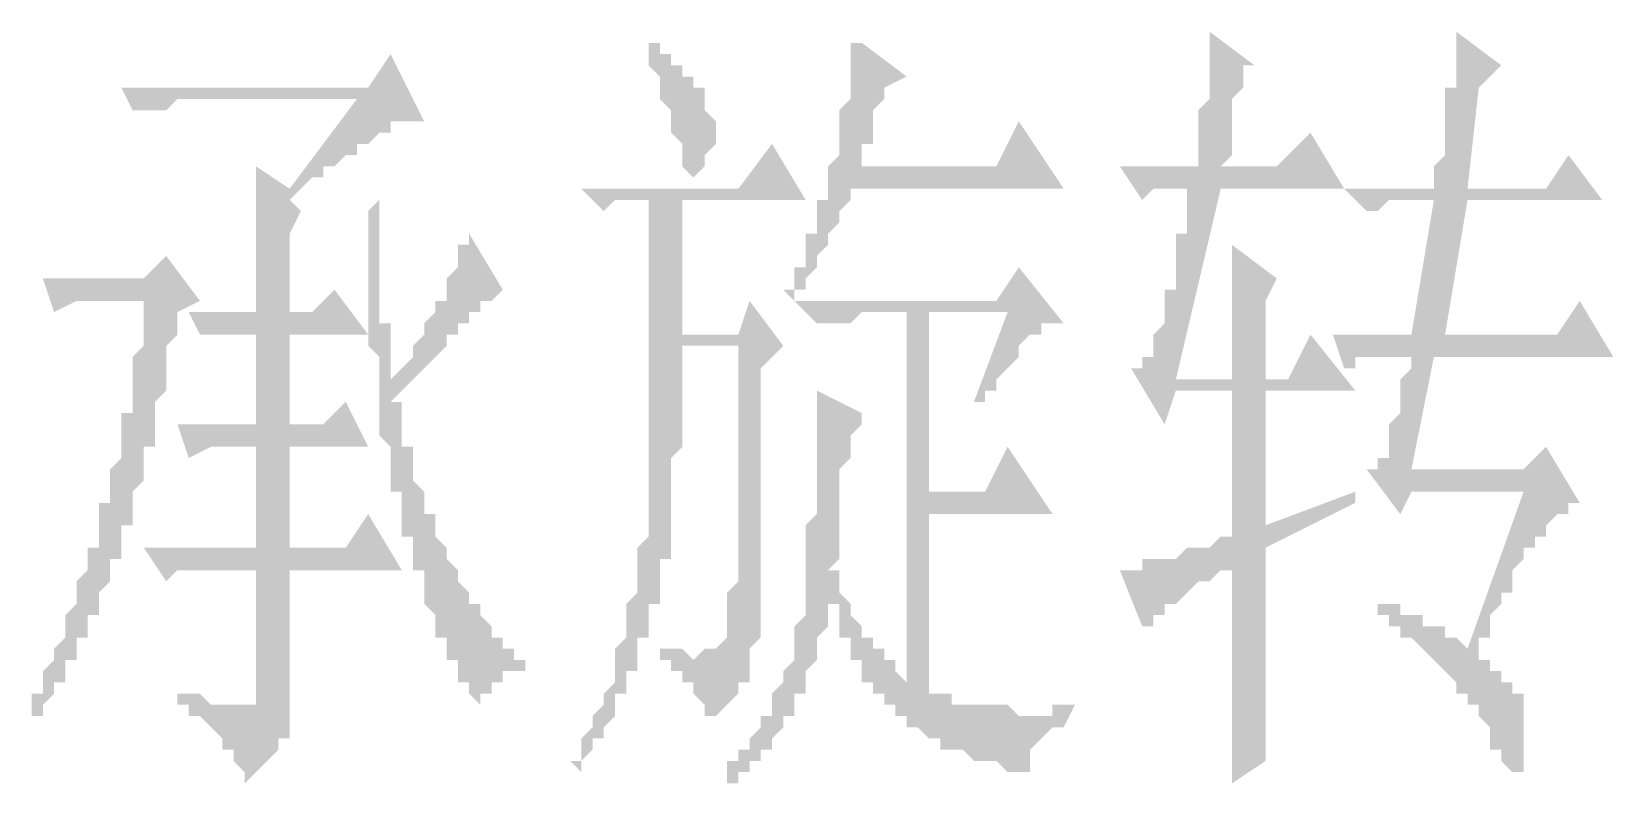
# Model space of a CAD drawing. Header units: millimetres. Extents: x 0 to 275, y 0 to 194.
# Drawn here: x 215.26 to 224.22, y 88.75 to 93.01 of the extents above; entities that cross this region are included whole.
import ezdxf

# ---------------------------------------------------------------- set-up
doc = ezdxf.new("R2010")
doc.units = ezdxf.units.MM

msp = doc.modelspace()

# ---------------------------------------------------------------- hatches: boundary and pattern name
h = msp.add_hatch(color=0)
h.paths.add_polyline_path([(219.964, 92.942833), (219.9005, 92.942833), (219.9005, 92.879333), (219.9005, 92.815833), (219.9005, 92.752333), (219.9005, 92.688833), (219.9005, 92.625333), (219.837, 92.561833), (219.837, 92.498333), (219.837, 92.434833), (219.837, 92.371333), (219.837, 92.307833), (219.7735, 92.244333), (219.7735, 92.180833), (219.7735, 92.117333), (219.7735, 92.053833), (219.71, 92.053833), (219.71, 91.990333), (219.71, 91.926833), (219.71, 91.863333), (219.6465, 91.863333), (219.6465, 91.799833), (219.6465, 91.736333), (219.6465, 91.672833), (219.583, 91.672833), (219.583, 91.609333), (219.583, 91.545833), (219.5195, 91.545833), (219.583, 91.482333), (219.583, 91.545833), (219.6465, 91.545833), (219.6465, 91.609333), (219.71, 91.672833), (219.71, 91.736333), (219.7735, 91.799833), (219.7735, 91.863333), (219.837, 91.926833), (219.837, 91.990333), (219.9005, 92.053833), (219.9005, 92.117333), (221.107, 92.117333), (220.853, 92.498333), (220.726, 92.244333), (219.964, 92.244333), (219.964, 92.307833), (219.964, 92.371333), (220.0275, 92.371333), (220.0275, 92.434833), (220.0275, 92.498333), (220.0275, 92.561833), (220.091, 92.625333), (220.091, 92.688833), (220.218, 92.752333)])
h.paths.add_polyline_path([(220.599, 90.910833), (220.6625, 90.910833), (220.6625, 90.974333), (220.726, 90.974333), (220.726, 91.037833), (220.7895, 91.101333), (220.853, 91.164833), (220.853, 91.228333), (220.9165, 91.291833), (220.98, 91.291833), (220.98, 91.355333), (221.0435, 91.355333), (221.107, 91.355333), (220.853, 91.672833), (220.726, 91.482333), (219.583, 91.482333), (219.71, 91.355333), (219.7735, 91.355333), (219.837, 91.355333), (219.9005, 91.355333), (219.964, 91.418833), (220.218, 91.418833), (220.218, 89.323333), (220.1545, 89.386833), (220.1545, 89.450333), (220.091, 89.450333), (220.091, 89.513833), (220.0275, 89.513833), (220.0275, 89.577333), (219.964, 89.577333), (219.964, 89.640833), (219.9005, 89.704333), (219.9005, 89.767833), (219.837, 89.831333), (219.837, 89.894833), (219.837, 89.958333), (219.7735, 89.958333), (219.837, 90.021833), (219.837, 90.085333), (219.837, 90.148833), (219.837, 90.212333), (219.837, 90.275833), (219.837, 90.339333), (219.837, 90.402833), (219.837, 90.466333), (219.837, 90.529833), (219.9005, 90.593333), (219.9005, 90.656833), (219.9005, 90.720333), (219.964, 90.783833), (219.964, 90.847333), (219.71, 90.974333), (219.71, 90.910833), (219.71, 90.847333), (219.71, 90.783833), (219.71, 90.720333), (219.71, 90.656833), (219.71, 90.593333), (219.71, 90.529833), (219.71, 90.466333), (219.71, 90.402833), (219.71, 90.339333), (219.71, 90.275833), (219.6465, 90.212333), (219.6465, 90.148833), (219.6465, 90.085333), (219.6465, 90.021833), (219.6465, 89.958333), (219.6465, 89.894833), (219.6465, 89.831333), (219.6465, 89.767833), (219.6465, 89.704333), (219.583, 89.640833), (219.583, 89.577333), (219.583, 89.513833), (219.583, 89.450333), (219.5195, 89.386833), (219.5195, 89.323333), (219.456, 89.259833), (219.456, 89.196333), (219.456, 89.132833), (219.3925, 89.132833), (219.3925, 89.069333), (219.329, 89.005833), (219.329, 88.942333), (219.2655, 88.942333), (219.2655, 88.878833), (219.202, 88.878833), (219.202, 88.815333), (219.202, 88.751833), (219.2655, 88.751833), (219.2655, 88.815333), (219.329, 88.815333), (219.329, 88.878833), (219.3925, 88.878833), (219.3925, 88.942333), (219.456, 88.942333), (219.456, 89.005833), (219.5195, 89.069333), (219.5195, 89.132833), (219.583, 89.132833), (219.583, 89.196333), (219.583, 89.259833), (219.6465, 89.259833), (219.6465, 89.323333), (219.6465, 89.386833), (219.71, 89.450333), (219.71, 89.513833), (219.71, 89.577333), (219.7735, 89.640833), (219.7735, 89.704333), (219.7735, 89.767833), (219.7735, 89.831333), (219.7735, 89.767833), (219.837, 89.767833), (219.837, 89.704333), (219.837, 89.640833), (219.837, 89.577333), (219.9005, 89.577333), (219.9005, 89.513833), (219.9005, 89.450333), (219.964, 89.450333), (219.964, 89.386833), (219.964, 89.323333), (220.0275, 89.323333), (220.0275, 89.259833), (220.091, 89.259833), (220.091, 89.196333), (220.1545, 89.196333), (220.1545, 89.132833), (220.218, 89.132833), (220.218, 89.069333), (220.2815, 89.069333), (220.345, 89.005833), (220.4085, 89.005833), (220.4085, 88.942333), (220.472, 88.942333), (220.5355, 88.942333), (220.599, 88.878833), (220.6625, 88.878833), (220.726, 88.878833), (220.7895, 88.815333), (220.853, 88.815333), (220.9165, 88.815333), (220.9165, 88.878833), (220.9165, 88.942333), (220.98, 89.005833), (221.0435, 89.069333), (221.107, 89.069333), (221.1705, 89.196333), (221.107, 89.196333), (221.0435, 89.196333), (221.0435, 89.132833), (220.98, 89.132833), (220.9165, 89.132833), (220.853, 89.132833), (220.7895, 89.196333), (220.726, 89.196333), (220.6625, 89.196333), (220.599, 89.196333), (220.5355, 89.196333), (220.472, 89.196333), (220.472, 89.259833), (220.4085, 89.259833), (220.345, 89.259833), (220.345, 90.275833), (221.0435, 90.275833), (220.7895, 90.656833), (220.6625, 90.402833), (220.345, 90.402833), (220.345, 91.418833), (220.7895, 91.418833)])
h.paths.add_polyline_path([(218.948, 92.053833), (219.6465, 92.053833), (219.456, 92.371333), (219.2655, 92.117333), (218.3765, 92.117333), (218.5035, 91.990333), (218.567, 92.053833), (218.7575, 92.053833), (218.7575, 90.910833), (218.7575, 90.847333), (218.7575, 90.783833), (218.7575, 90.720333), (218.7575, 90.656833), (218.7575, 90.593333), (218.7575, 90.529833), (218.7575, 90.466333), (218.7575, 90.402833), (218.7575, 90.339333), (218.7575, 90.275833), (218.7575, 90.212333), (218.7575, 90.148833), (218.694, 90.085333), (218.694, 90.021833), (218.694, 89.958333), (218.694, 89.894833), (218.694, 89.831333), (218.6305, 89.767833), (218.6305, 89.704333), (218.6305, 89.640833), (218.6305, 89.577333), (218.567, 89.513833), (218.567, 89.450333), (218.567, 89.386833), (218.567, 89.323333), (218.5035, 89.259833), (218.5035, 89.196333), (218.44, 89.132833), (218.44, 89.069333), (218.3765, 89.005833), (218.3765, 88.942333), (218.3765, 88.878833), (218.313, 88.878833), (218.3765, 88.815333), (218.3765, 88.878833), (218.44, 88.942333), (218.44, 89.005833), (218.5035, 89.005833), (218.5035, 89.069333), (218.567, 89.132833), (218.567, 89.196333), (218.567, 89.259833), (218.6305, 89.259833), (218.6305, 89.323333), (218.6305, 89.386833), (218.694, 89.386833), (218.694, 89.450333), (218.694, 89.513833), (218.694, 89.577333), (218.7575, 89.577333), (218.7575, 89.640833), (218.7575, 89.704333), (218.7575, 89.767833), (218.821, 89.767833), (218.821, 89.831333), (218.821, 89.894833), (218.821, 89.958333), (218.821, 90.021833), (218.8845, 90.021833), (218.8845, 90.085333), (218.8845, 90.148833), (218.8845, 90.212333), (218.8845, 90.275833), (218.8845, 90.339333), (218.8845, 90.402833), (218.8845, 90.466333), (218.8845, 90.529833), (218.8845, 90.593333), (218.948, 90.656833), (218.948, 90.720333), (218.948, 90.783833), (218.948, 90.847333), (218.948, 90.910833), (218.948, 90.974333), (218.948, 91.037833), (218.948, 91.101333), (218.948, 91.164833), (218.948, 91.228333), (219.2655, 91.228333), (219.2655, 91.164833), (219.2655, 91.101333), (219.2655, 91.037833), (219.2655, 90.974333), (219.2655, 90.910833), (219.2655, 90.847333), (219.2655, 90.783833), (219.2655, 90.720333), (219.2655, 90.656833), (219.2655, 90.593333), (219.2655, 90.529833), (219.2655, 90.466333), (219.2655, 90.402833), (219.2655, 90.339333), (219.2655, 90.275833), (219.2655, 90.212333), (219.2655, 90.148833), (219.2655, 90.085333), (219.2655, 90.021833), (219.2655, 89.958333), (219.2655, 89.894833), (219.202, 89.831333), (219.202, 89.767833), (219.202, 89.704333), (219.202, 89.640833), (219.202, 89.577333), (219.1385, 89.513833), (219.075, 89.513833), (219.0115, 89.450333), (218.948, 89.513833), (218.8845, 89.513833), (218.821, 89.513833), (218.821, 89.450333), (218.8845, 89.450333), (218.8845, 89.386833), (218.948, 89.386833), (218.948, 89.323333), (219.0115, 89.323333), (219.0115, 89.259833), (219.075, 89.196333), (219.075, 89.132833), (219.1385, 89.132833), (219.202, 89.196333), (219.2655, 89.259833), (219.2655, 89.323333), (219.329, 89.323333), (219.329, 89.386833), (219.329, 89.450333), (219.329, 89.513833), (219.3925, 89.577333), (219.3925, 89.640833), (219.3925, 89.704333), (219.3925, 89.767833), (219.3925, 89.831333), (219.3925, 89.894833), (219.3925, 89.958333), (219.3925, 90.021833), (219.3925, 90.085333), (219.3925, 90.148833), (219.3925, 90.212333), (219.3925, 90.275833), (219.3925, 90.339333), (219.3925, 90.402833), (219.3925, 90.466333), (219.3925, 90.529833), (219.3925, 90.593333), (219.3925, 90.656833), (219.3925, 90.720333), (219.3925, 90.783833), (219.3925, 90.847333), (219.3925, 90.910833), (219.3925, 90.974333), (219.3925, 91.037833), (219.3925, 91.101333), (219.5195, 91.228333), (219.329, 91.482333), (219.2655, 91.291833), (218.948, 91.291833)])
h.paths.add_polyline_path([(218.7575, 92.942833), (218.7575, 92.879333), (218.7575, 92.815833), (218.821, 92.752333), (218.821, 92.688833), (218.821, 92.625333), (218.8845, 92.561833), (218.8845, 92.498333), (218.8845, 92.434833), (218.948, 92.371333), (218.948, 92.307833), (218.948, 92.244333), (219.0115, 92.180833), (219.075, 92.244333), (219.075, 92.307833), (219.1385, 92.371333), (219.1385, 92.434833), (219.1385, 92.498333), (219.075, 92.561833), (219.075, 92.625333), (219.075, 92.688833), (219.0115, 92.688833), (219.0115, 92.752333), (218.948, 92.752333), (218.948, 92.815833), (218.8845, 92.815833), (218.8845, 92.879333), (218.821, 92.879333), (218.821, 92.942833)])
h = msp.add_hatch(color=0)
h.paths.add_polyline_path([(222.0595, 88.751833), (222.25, 88.878833), (222.25, 88.942333), (222.25, 89.005833), (222.25, 89.069333), (222.25, 89.132833), (222.25, 89.196333), (222.25, 89.259833), (222.25, 89.323333), (222.25, 89.386833), (222.25, 89.450333), (222.25, 89.513833), (222.25, 89.577333), (222.25, 89.640833), (222.25, 89.704333), (222.25, 89.767833), (222.25, 89.831333), (222.25, 89.894833), (222.25, 89.958333), (222.25, 90.021833), (222.25, 90.085333), (222.758, 90.339333), (222.758, 90.402833), (222.25, 90.212333), (222.25, 90.974333), (222.758, 90.974333), (222.504, 91.291833), (222.377, 91.037833), (222.25, 91.037833), (222.25, 91.482333), (222.3135, 91.609333), (222.0595, 91.799833), (222.0595, 91.736333), (222.0595, 91.672833), (222.0595, 91.609333), (222.0595, 91.545833), (222.0595, 91.482333), (222.0595, 91.418833), (222.0595, 91.355333), (222.0595, 91.291833), (222.0595, 91.228333), (222.0595, 91.164833), (222.0595, 91.101333), (222.0595, 91.037833), (221.742, 91.037833), (221.996, 92.117333), (222.6945, 92.117333), (222.504, 92.434833), (222.3135, 92.244333), (221.996, 92.244333), (222.0595, 92.307833), (222.0595, 92.371333), (222.0595, 92.434833), (222.0595, 92.498333), (222.0595, 92.561833), (222.0595, 92.625333), (222.123, 92.688833), (222.123, 92.752333), (222.123, 92.815833), (222.1865, 92.815833), (221.9325, 93.006333), (221.9325, 92.942833), (221.9325, 92.879333), (221.9325, 92.815833), (221.9325, 92.752333), (221.9325, 92.688833), (221.9325, 92.625333), (221.869, 92.561833), (221.869, 92.498333), (221.869, 92.434833), (221.869, 92.371333), (221.869, 92.307833), (221.869, 92.244333), (221.4245, 92.244333), (221.5515, 92.053833), (221.615, 92.117333), (221.6785, 92.117333), (221.742, 92.117333), (221.8055, 92.117333), (221.8055, 92.053833), (221.8055, 91.990333), (221.8055, 91.926833), (221.8055, 91.863333), (221.742, 91.863333), (221.742, 91.799833), (221.742, 91.736333), (221.742, 91.672833), (221.742, 91.609333), (221.742, 91.545833), (221.6785, 91.545833), (221.6785, 91.482333), (221.6785, 91.418833), (221.6785, 91.355333), (221.615, 91.291833), (221.615, 91.228333), (221.615, 91.164833), (221.5515, 91.164833), (221.5515, 91.101333), (221.488, 91.101333), (221.6785, 90.783833), (221.742, 90.974333), (222.0595, 90.974333), (222.0595, 90.148833), (221.996, 90.148833), (221.9325, 90.085333), (221.869, 90.085333), (221.8055, 90.085333), (221.742, 90.021833), (221.6785, 90.021833), (221.615, 90.021833), (221.5515, 90.021833), (221.5515, 89.958333), (221.488, 89.958333), (221.4245, 89.958333), (221.5515, 89.640833), (221.615, 89.640833), (221.615, 89.704333), (221.6785, 89.704333), (221.6785, 89.767833), (221.742, 89.767833), (221.8055, 89.831333), (221.869, 89.894833), (221.9325, 89.894833), (221.996, 89.958333), (222.0595, 89.958333), (222.0595, 89.894833), (222.0595, 89.831333), (222.0595, 89.767833), (222.0595, 89.704333), (222.0595, 89.640833), (222.0595, 89.577333), (222.0595, 89.513833), (222.0595, 89.450333), (222.0595, 89.386833), (222.0595, 89.323333), (222.0595, 89.259833), (222.0595, 89.196333), (222.0595, 89.132833), (222.0595, 89.069333), (222.0595, 89.005833), (222.0595, 88.942333), (222.0595, 88.878833), (222.0595, 88.815333)])
h.paths.add_polyline_path([(223.5835, 92.815833), (223.3295, 93.006333), (223.3295, 92.942833), (223.3295, 92.879333), (223.3295, 92.815833), (223.3295, 92.752333), (223.3295, 92.688833), (223.266, 92.688833), (223.266, 92.625333), (223.266, 92.561833), (223.266, 92.498333), (223.266, 92.434833), (223.266, 92.371333), (223.266, 92.307833), (223.2025, 92.244333), (223.2025, 92.180833), (223.2025, 92.117333), (222.6945, 92.117333), (222.8215, 91.990333), (222.885, 91.990333), (222.9485, 92.053833), (223.012, 92.053833), (223.0755, 92.053833), (223.2025, 92.053833), (223.0755, 91.291833), (222.631, 91.291833), (222.6945, 91.101333), (222.758, 91.101333), (222.758, 91.164833), (222.8215, 91.164833), (222.885, 91.164833), (222.9485, 91.164833), (223.0755, 91.164833), (223.0755, 91.101333), (223.012, 91.037833), (223.012, 90.974333), (223.012, 90.910833), (223.012, 90.847333), (222.9485, 90.783833), (222.9485, 90.720333), (222.9485, 90.656833), (222.9485, 90.593333), (222.885, 90.593333), (222.885, 90.529833), (222.8215, 90.529833), (223.012, 90.275833), (223.0755, 90.402833), (223.7105, 90.402833), (223.393, 89.513833), (223.3295, 89.577333), (223.266, 89.577333), (223.266, 89.640833), (223.2025, 89.640833), (223.139, 89.640833), (223.139, 89.704333), (223.0755, 89.704333), (223.012, 89.704333), (223.012, 89.767833), (222.9485, 89.767833), (222.885, 89.767833), (222.885, 89.831333), (222.885, 89.704333), (222.9485, 89.704333), (222.9485, 89.640833), (223.012, 89.640833), (223.012, 89.577333), (223.0755, 89.577333), (223.139, 89.513833), (223.2025, 89.450333), (223.266, 89.386833), (223.3295, 89.323333), (223.3295, 89.259833), (223.393, 89.259833), (223.393, 89.196333), (223.4565, 89.196333), (223.4565, 89.132833), (223.52, 89.069333), (223.52, 89.005833), (223.52, 88.942333), (223.5835, 88.942333), (223.5835, 88.878833), (223.647, 88.815333), (223.7105, 88.815333), (223.7105, 88.878833), (223.7105, 88.942333), (223.7105, 89.005833), (223.7105, 89.069333), (223.7105, 89.132833), (223.7105, 89.196333), (223.7105, 89.259833), (223.647, 89.259833), (223.647, 89.323333), (223.5835, 89.323333), (223.5835, 89.386833), (223.52, 89.386833), (223.52, 89.450333), (223.4565, 89.450333), (223.4565, 89.513833), (223.4565, 89.577333), (223.52, 89.577333), (223.52, 89.640833), (223.52, 89.704333), (223.5835, 89.767833), (223.5835, 89.831333), (223.647, 89.831333), (223.647, 89.894833), (223.647, 89.958333), (223.7105, 90.021833), (223.7105, 90.085333), (223.774, 90.085333), (223.774, 90.148833), (223.8375, 90.148833), (223.8375, 90.212333), (223.901, 90.275833), (223.9645, 90.275833), (223.9645, 90.339333), (224.028, 90.339333), (223.8375, 90.656833), (223.7105, 90.529833), (223.0755, 90.529833), (223.2025, 91.164833), (224.2185, 91.164833), (224.028, 91.482333), (223.901, 91.291833), (223.266, 91.291833), (223.393, 92.053833), (224.155, 92.053833), (223.9645, 92.307833), (223.8375, 92.117333), (223.393, 92.117333), (223.4565, 92.688833)])
h = msp.add_hatch(color=0)
h.paths.add_polyline_path([(216.0905, 91.418833), (216.2175, 91.482333), (216.027, 91.736333), (215.9, 91.609333), (215.3285, 91.609333), (215.392, 91.418833), (215.519, 91.482333), (215.9, 91.482333), (215.9, 91.418833), (215.9, 91.355333), (215.9, 91.291833), (215.9, 91.228333), (215.8365, 91.164833), (215.8365, 91.101333), (215.8365, 91.037833), (215.8365, 90.974333), (215.8365, 90.910833), (215.8365, 90.847333), (215.773, 90.847333), (215.773, 90.783833), (215.773, 90.720333), (215.773, 90.656833), (215.773, 90.593333), (215.7095, 90.529833), (215.7095, 90.466333), (215.7095, 90.402833), (215.7095, 90.339333), (215.646, 90.339333), (215.646, 90.275833), (215.646, 90.212333), (215.646, 90.148833), (215.646, 90.085333), (215.5825, 90.085333), (215.5825, 90.021833), (215.5825, 89.958333), (215.519, 89.894833), (215.519, 89.831333), (215.519, 89.767833), (215.4555, 89.704333), (215.4555, 89.640833), (215.4555, 89.577333), (215.392, 89.513833), (215.392, 89.450333), (215.3285, 89.386833), (215.3285, 89.323333), (215.3285, 89.259833), (215.265, 89.259833), (215.265, 89.196333), (215.265, 89.132833), (215.265, 89.069333), (215.265, 89.132833), (215.3285, 89.132833), (215.3285, 89.196333), (215.392, 89.259833), (215.392, 89.323333), (215.4555, 89.323333), (215.4555, 89.386833), (215.4555, 89.450333), (215.519, 89.450333), (215.519, 89.513833), (215.519, 89.577333), (215.5825, 89.577333), (215.5825, 89.640833), (215.5825, 89.704333), (215.646, 89.704333), (215.646, 89.767833), (215.646, 89.831333), (215.7095, 89.894833), (215.7095, 89.958333), (215.7095, 90.021833), (215.773, 90.021833), (215.773, 90.085333), (215.773, 90.148833), (215.773, 90.212333), (215.8365, 90.212333), (215.8365, 90.275833), (215.8365, 90.339333), (215.8365, 90.402833), (215.9, 90.466333), (215.9, 90.529833), (215.9, 90.593333), (215.9, 90.656833), (215.9635, 90.656833), (215.9635, 90.720333), (215.9635, 90.783833), (215.9635, 90.847333), (215.9635, 90.910833), (216.027, 90.974333), (216.027, 91.037833), (216.027, 91.101333), (216.027, 91.164833), (216.027, 91.228333), (216.0905, 91.291833), (216.0905, 91.355333)])
h.paths.add_polyline_path([(217.17, 91.990333), (217.17, 91.926833), (217.17, 91.863333), (217.17, 91.799833), (217.17, 91.736333), (217.17, 91.672833), (217.17, 91.609333), (217.17, 91.545833), (217.17, 91.482333), (217.17, 91.418833), (217.17, 91.355333), (217.17, 91.291833), (217.17, 91.228333), (217.2335, 91.164833), (217.2335, 91.101333), (217.2335, 91.037833), (217.2335, 90.974333), (217.2335, 90.910833), (217.2335, 90.847333), (217.2335, 90.783833), (217.2335, 90.720333), (217.297, 90.656833), (217.297, 90.593333), (217.297, 90.529833), (217.297, 90.466333), (217.297, 90.402833), (217.3605, 90.402833), (217.3605, 90.339333), (217.3605, 90.275833), (217.3605, 90.212333), (217.3605, 90.148833), (217.424, 90.148833), (217.424, 90.085333), (217.424, 90.021833), (217.424, 89.958333), (217.4875, 89.958333), (217.4875, 89.894833), (217.4875, 89.831333), (217.4875, 89.767833), (217.551, 89.704333), (217.551, 89.640833), (217.551, 89.577333), (217.6145, 89.577333), (217.6145, 89.513833), (217.6145, 89.450333), (217.678, 89.450333), (217.678, 89.386833), (217.678, 89.323333), (217.7415, 89.323333), (217.7415, 89.259833), (217.805, 89.196333), (217.805, 89.259833), (217.8685, 89.259833), (217.8685, 89.323333), (217.932, 89.323333), (217.932, 89.386833), (217.9955, 89.386833), (218.059, 89.386833), (218.059, 89.450333), (217.9955, 89.450333), (217.9955, 89.513833), (217.932, 89.513833), (217.932, 89.577333), (217.8685, 89.577333), (217.8685, 89.640833), (217.805, 89.704333), (217.805, 89.767833), (217.7415, 89.767833), (217.7415, 89.831333), (217.678, 89.894833), (217.678, 89.958333), (217.6145, 90.021833), (217.6145, 90.085333), (217.551, 90.148833), (217.551, 90.212333), (217.551, 90.275833), (217.4875, 90.275833), (217.4875, 90.339333), (217.4875, 90.402833), (217.424, 90.466333), (217.424, 90.529833), (217.424, 90.593333), (217.424, 90.656833), (217.3605, 90.656833), (217.3605, 90.720333), (217.3605, 90.783833), (217.3605, 90.847333), (217.3605, 90.910833), (217.297, 90.910833), (217.3605, 90.974333), (217.424, 91.037833), (217.4875, 91.101333), (217.551, 91.164833), (217.6145, 91.228333), (217.6145, 91.291833), (217.678, 91.291833), (217.678, 91.355333), (217.7415, 91.355333), (217.7415, 91.418833), (217.805, 91.418833), (217.805, 91.482333), (217.8685, 91.482333), (217.932, 91.545833), (217.7415, 91.863333), (217.7415, 91.799833), (217.678, 91.799833), (217.678, 91.736333), (217.678, 91.672833), (217.6145, 91.609333), (217.6145, 91.545833), (217.6145, 91.482333), (217.551, 91.482333), (217.551, 91.418833), (217.4875, 91.355333), (217.4875, 91.291833), (217.424, 91.228333), (217.424, 91.164833), (217.3605, 91.101333), (217.297, 91.037833), (217.297, 91.101333), (217.297, 91.164833), (217.297, 91.228333), (217.297, 91.291833), (217.297, 91.355333), (217.2335, 91.355333), (217.2335, 91.418833), (217.2335, 91.482333), (217.2335, 91.545833), (217.2335, 91.609333), (217.2335, 91.672833), (217.2335, 91.736333), (217.2335, 91.799833), (217.2335, 91.863333), (217.2335, 91.926833), (217.2335, 91.990333), (217.2335, 92.053833)])
h.paths.add_polyline_path([(216.535, 91.418833), (216.154, 91.418833), (216.2175, 91.291833), (216.3445, 91.291833), (216.535, 91.291833), (216.535, 90.783833), (216.0905, 90.783833), (216.154, 90.593333), (216.281, 90.656833), (216.535, 90.656833), (216.535, 90.085333), (215.9, 90.085333), (216.027, 89.894833), (216.0905, 89.958333), (216.535, 89.958333), (216.535, 89.323333), (216.535, 89.259833), (216.535, 89.196333), (216.4715, 89.196333), (216.408, 89.196333), (216.3445, 89.196333), (216.281, 89.196333), (216.2175, 89.259833), (216.154, 89.259833), (216.0905, 89.259833), (216.0905, 89.196333), (216.154, 89.196333), (216.154, 89.132833), (216.2175, 89.132833), (216.281, 89.069333), (216.3445, 89.005833), (216.3445, 88.942333), (216.408, 88.942333), (216.408, 88.878833), (216.4715, 88.815333), (216.4715, 88.751833), (216.535, 88.815333), (216.5985, 88.878833), (216.662, 88.942333), (216.662, 89.005833), (216.7255, 89.005833), (216.7255, 89.069333), (216.7255, 89.132833), (216.7255, 89.196333), (216.7255, 89.958333), (217.3605, 89.958333), (217.17, 90.275833), (217.043, 90.085333), (216.7255, 90.085333), (216.7255, 90.656833), (217.17, 90.656833), (217.043, 90.910833), (216.916, 90.783833), (216.7255, 90.783833), (216.7255, 91.291833), (217.17, 91.291833), (216.9795, 91.545833), (216.8525, 91.418833), (216.7255, 91.418833), (216.7255, 91.863333), (216.789, 91.990333), (216.7255, 92.053833), (216.789, 92.117333), (216.8525, 92.180833), (216.916, 92.180833), (216.916, 92.244333), (216.9795, 92.244333), (217.043, 92.307833), (217.1065, 92.307833), (217.1065, 92.371333), (217.17, 92.371333), (217.2335, 92.434833), (217.297, 92.434833), (217.297, 92.498333), (217.3605, 92.498333), (217.424, 92.498333), (217.4875, 92.498333), (217.297, 92.879333), (217.17, 92.688833), (215.773, 92.688833), (215.8365, 92.561833), (215.9, 92.561833), (215.9635, 92.561833), (216.027, 92.561833), (216.0905, 92.625333), (217.1065, 92.625333), (216.7255, 92.117333), (216.535, 92.244333), (216.535, 92.180833), (216.535, 92.117333), (216.535, 92.053833), (216.535, 91.990333), (216.535, 91.926833), (216.535, 91.863333), (216.535, 91.799833), (216.535, 91.736333), (216.535, 91.672833), (216.535, 91.609333), (216.535, 91.545833), (216.535, 91.482333)])

doc.saveas('drawing.dxf')
